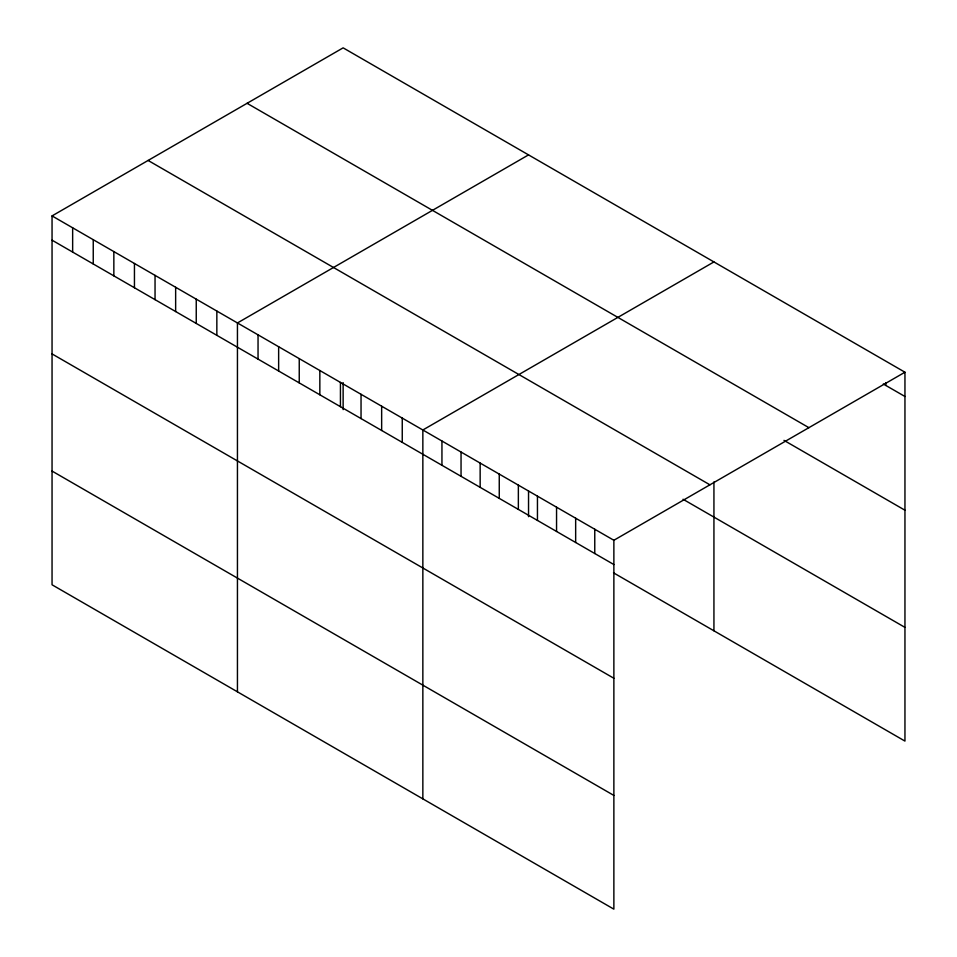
<?xml version="1.0" encoding="UTF-8"?>
<svg xmlns="http://www.w3.org/2000/svg" width="957" height="957" viewBox="0 0 957 957"><rect width="100%" height="100%" fill="white"/><g stroke="black" fill="none" stroke-linecap="round" stroke-linejoin="round"><path stroke-width="1.44" d="M52.049 215.911L613.868 540.274L613.868 909.15L52.049 584.787L52.049 215.911L343.132 47.85L904.951 372.213L904.951 741.089L613.509 572.824M528.539 154.89L237.444 322.952L237.444 691.827M713.934 261.931L422.85 429.992L422.85 798.868M613.868 540.274L904.951 372.213M883.299 383.996L904.951 396.485M247.073 103.308L808.892 427.671M783.974 440.364L904.951 510.213M148.108 160.453L709.927 484.816M683.035 499.255L904.951 627.373M52.049 240.183L613.868 564.546M52.049 353.911L613.868 678.262M52.049 471.071L613.868 795.434M885.847 382.609L885.847 385.456M713.934 481.945L713.934 630.807M594.764 529.245L594.764 553.517M575.659 518.216L575.659 542.487M556.555 507.186L556.555 531.458M537.451 496.157L537.451 520.441M528.539 491.073L528.539 516.66M518.359 485.127L518.359 509.411M499.255 474.098L499.255 498.382M480.151 463.068L480.151 487.352M461.047 452.039L461.047 476.323M441.943 441.021L441.943 465.293M402.251 418.089L402.251 442.373M381.652 406.199L381.652 430.483M361.04 394.308L361.04 418.58M343.132 382.609L343.132 409.62M340.441 382.417L340.441 406.689M319.841 370.526L319.841 394.798M299.242 358.624L299.242 382.908M278.643 346.733L278.643 371.017M258.043 334.842L258.043 359.114M216.844 311.061L216.844 335.333M196.245 299.158L196.245 323.442M175.645 287.267L175.645 311.551M155.046 275.377L155.046 299.649M134.447 263.486L134.447 287.758M113.847 251.583L113.847 275.867M93.248 239.693L93.248 263.976M72.648 227.802L72.648 252.074"/></g></svg>
